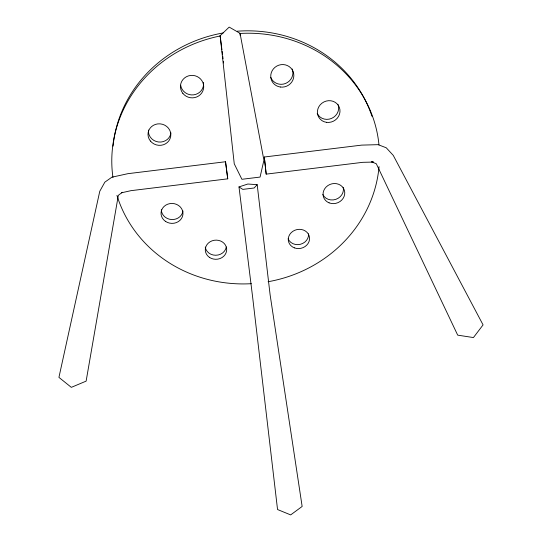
<?xml version="1.0" encoding="UTF-8"?>
<svg xmlns="http://www.w3.org/2000/svg" width="542" height="542" viewBox="0 0 542 542"><rect width="100%" height="100%" fill="white"/><g stroke="black" fill="none" stroke-linecap="round" stroke-linejoin="round"><path stroke-width="0.81" d="M373.357 162.078L362.754 162.322L266.19 174.131L264.306 157.011L361.69 145.114L378.133 144.667L386.243 147.776L393.262 155.391L483.071 324.895L473.43 337.564L457.699 335.146L376.304 163.752L371.534 161.801L373.208 161.834M257.186 184.68L254.144 187.999L242.823 189.382L238.988 186.909L247.843 184.023L257.186 184.68L270.119 294.848L302.145 506.458L290.661 514.9L277.545 509.534L252.619 297.009L238.988 186.909M220.14 35.731L229.198 27.1L240.045 33.319L263.913 160.215L260.079 177.071L241.901 179.294L234.259 163.833L220.14 35.731L221.935 49.762M122.431 192.268L118.332 195.31L86.124 381.134L71.314 387.354L58.929 377.374L99.775 191.272L104.836 182.166L111.855 177.2L127.939 173.67L225.533 161.746L227.742 178.833L130.968 190.669L121.408 192.81M227.742 178.833L225.533 161.746M222.132 51.375L222.538 54.593M222.748 56.266L223.06 58.78M223.372 61.293L223.582 62.974M266.19 174.131L264.306 157.011M240.045 33.319L240.167 35.481M170.94 132.871A11.341 10.671 10.6 0 1 158.433 141.984A11.341 10.671 10.6 0 1 148.447 130.012M379.054 166.624A134.043 125.175 -8.1 0 1 268.107 281.725M251.373 283.69A134.043 125.175 -8.1 0 1 116.95 195.371M112.946 177.437A134.043 125.175 -8.1 0 1 220.127 35.996M240.214 33.441A134.043 125.175 -8.1 0 1 378.98 144.938M113.041 146.164A132.871 124.287 -8.1 0 1 223.168 32.954M237.254 31.206A132.871 124.287 -8.1 0 1 371.954 116.252M226.292 246.969A10.623 9.526 -3 0 1 215.716 255.262A10.623 9.526 -3 0 1 205.249 247.071M338.072 104.525A11.348 10.65 -27.7 0 1 331.514 118.427A11.348 10.65 -27.7 0 1 317.185 113.346M292.213 68.956A11.531 11.118 -26.6 0 1 285.465 83.502A11.531 11.118 -26.6 0 1 270.763 77.391M203.501 82.452A11.531 11.145 9.3 0 1 193.63 94.85A11.531 11.145 9.3 0 1 180.669 85.223M182.966 210.973A10.881 9.898 3.3 0 1 171.611 219.544A10.881 9.898 3.3 0 1 161.299 209.734M343.242 187.451A10.867 9.871 -19.4 0 1 335.871 199.341A10.867 9.871 -19.4 0 1 322.788 194.47M308.554 233.826A10.616 9.512 -13 0 1 300.315 244.306A10.616 9.512 -13 0 1 288.114 238.812M150.459 141.083A11.436 10.745 10.3 0 0 170.025 138.779A11.436 10.745 10.3 0 0 157.763 123.901A11.436 10.745 10.3 0 0 150.459 141.083M182.857 93.36A11.633 11.233 8.8 0 0 202.823 91.022A11.633 11.233 8.8 0 0 190.567 75.446A11.633 11.233 8.8 0 0 182.857 93.36M209.375 257.321A10.711 9.587 -3.1 0 0 226.59 250.953A10.711 9.587 -3.1 0 0 211.997 240.858A10.711 9.587 -3.1 0 0 209.375 257.321M280.309 87.025A11.633 11.206 -26.1 0 0 293.141 71.652A11.633 11.206 -26.1 0 0 273.425 68.868A11.633 11.206 -26.1 0 0 280.309 87.025M165.405 221.312A10.976 9.966 3.2 0 0 182.898 214.727A10.976 9.966 3.2 0 0 167.722 204.192A10.976 9.966 3.2 0 0 165.405 221.312M294.374 247.857A10.711 9.573 -12.9 0 0 309.543 237.694A10.711 9.573 -12.9 0 0 292.863 231.312A10.711 9.573 -12.9 0 0 294.374 247.857M326.528 122.336A11.45 10.732 -27.4 0 0 339.394 107.485A11.45 10.732 -27.4 0 0 320.18 104.85A11.45 10.732 -27.4 0 0 326.528 122.336M329.109 202.85A10.962 9.939 -19.3 0 0 344.739 192.295A10.962 9.939 -19.3 0 0 327.869 185.574A10.962 9.939 -19.3 0 0 329.109 202.85"/></g></svg>
